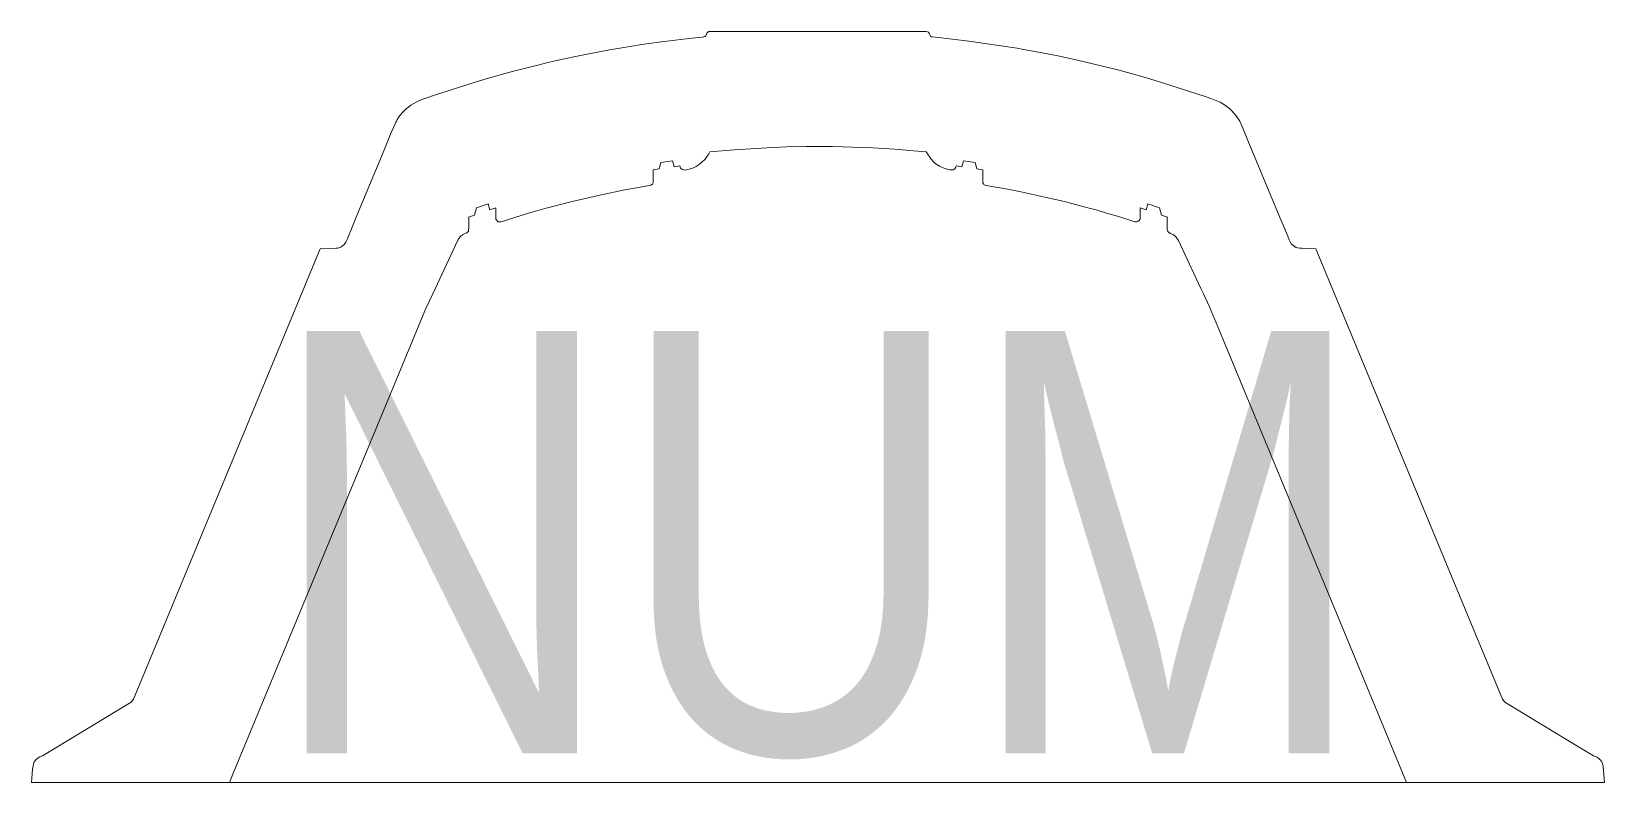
# Model space of a CAD drawing. Header units: inches. Extents: x 1.2 to 34.8, y 0 to 16.
import ezdxf
from ezdxf.enums import TextEntityAlignment as Align

# ---------------------------------------------------------------- set-up
doc = ezdxf.new("R2010")
doc.units = ezdxf.units.IN
doc.header["$MEASUREMENT"] = 0
doc.layers.add('SEPTICAD', color=7, linetype='Continuous')
doc.styles.add('SEPTICAD', font='ARIALN.TTF')

msp = doc.modelspace()

# ---------------------------------------------------------------- linework, layer by layer
at = {"layer": 'SEPTICAD', "linetype": 'Continuous', "lineweight": 15}
msp.add_lwpolyline([(1.25, 0), (5.465, 0), (5.555, 0.216), (9.065, 8.691), (9.627, 10.048), (9.655, 10.114), (9.844, 10.517), (10.329, 11.552), (10.335, 11.564), (10.346, 11.582), (10.356, 11.597), (10.367, 11.61), (10.383, 11.628), (10.401, 11.645), (10.423, 11.662), (10.447, 11.677), (10.47, 11.689), (10.508, 11.704), (10.532, 11.719), (10.543, 11.73), (10.549, 11.739), (10.554, 11.749), (10.557, 11.758), (10.559, 11.763), (10.56, 11.775), (10.561, 11.809), (10.561, 11.955), (10.561, 12.02), (10.561, 12.024), (10.558, 12.045), (10.686, 12.09), (10.726, 12.24), (10.978, 12.327), (11.011, 12.201), (11.136, 12.242), (11.136, 12.062), (11.136, 12.031), (11.137, 12.017), (11.141, 12.003), (11.145, 11.991), (11.15, 11.984), (11.16, 11.97), (11.176, 11.957), (11.192, 11.948), (11.198, 11.946), (11.206, 11.944), (11.216, 11.942), (11.223, 11.942), (11.236, 11.942), (11.243, 11.944), (11.249, 11.945), (11.253, 11.946), (11.837, 12.127), (12.18, 12.225), (12.766, 12.378), (13.392, 12.523), (13.851, 12.616), (14.256, 12.691), (14.441, 12.725), (14.472, 12.75), (14.487, 12.775), (14.493, 12.819), (14.493, 12.866), (14.493, 12.978), (14.493, 13.035), (14.493, 13.052), (14.618, 13.072), (14.655, 13.209), (14.901, 13.245), (14.935, 13.119), (15.06, 13.136), (15.074, 13.088), (15.107, 13.058), (15.161, 13.048), (15.203, 13.055), (15.282, 13.074), (15.346, 13.098), (15.404, 13.126), (15.447, 13.151), (15.521, 13.206), (15.595, 13.279), (15.657, 13.364), (15.676, 13.396), (15.695, 13.433), (16.218, 13.48), (16.919, 13.524), (17.326, 13.54), (17.75, 13.549), (18.31, 13.548), (19.163, 13.52), (19.636, 13.491), (20.031, 13.459), (20.305, 13.433), (20.408, 13.276), (20.46, 13.222), (20.52, 13.173), (20.59, 13.129), (20.662, 13.094), (20.753, 13.064), (20.807, 13.053), (20.878, 13.052), (20.915, 13.075), (20.935, 13.108), (20.94, 13.136), (21.065, 13.119), (21.099, 13.245), (21.345, 13.209), (21.382, 13.072), (21.507, 13.052), (21.507, 12.927), (21.507, 12.836), (21.507, 12.801), (21.513, 12.775), (21.523, 12.755), (21.534, 12.743), (21.544, 12.734), (21.558, 12.726), (21.571, 12.721), (21.582, 12.718), (22.033, 12.639), (22.29, 12.589), (22.674, 12.508), (22.926, 12.451), (23.158, 12.396), (23.297, 12.362), (23.483, 12.315), (23.747, 12.245), (23.921, 12.197), (24.032, 12.165), (24.192, 12.118), (24.326, 12.078), (24.468, 12.035), (24.597, 11.994), (24.747, 11.946), (24.787, 11.943), (24.812, 11.95), (24.84, 11.97), (24.843, 11.973), (24.856, 11.995), (24.863, 12.017), (24.864, 12.043), (24.864, 12.105), (24.864, 12.121), (24.864, 12.242), (24.989, 12.201), (25.022, 12.327), (25.274, 12.242), (25.314, 12.09), (25.442, 12.045), (25.439, 12.024), (25.439, 12.003), (25.439, 11.864), (25.439, 11.783), (25.44, 11.77), (25.443, 11.758), (25.443, 11.756), (25.444, 11.755), (25.447, 11.746), (25.449, 11.744), (25.456, 11.732), (25.461, 11.727), (25.466, 11.721), (25.47, 11.718), (25.478, 11.712), (25.485, 11.708), (25.489, 11.705), (25.493, 11.703), (25.498, 11.702), (25.505, 11.699), (25.508, 11.698), (25.514, 11.696), (25.541, 11.684), (25.554, 11.677), (25.564, 11.671), (25.574, 11.665), (25.591, 11.652), (25.6, 11.645), (25.606, 11.639), (25.611, 11.634), (25.616, 11.63), (25.62, 11.625), (25.624, 11.621), (25.627, 11.618), (25.63, 11.614), (25.635, 11.609), (25.637, 11.606), (25.638, 11.604), (25.652, 11.584), (25.654, 11.581), (25.657, 11.577), (25.658, 11.575), (25.674, 11.545), (25.76, 11.364), (26.155, 10.521), (26.199, 10.425), (26.338, 10.131), (26.548, 9.623), (29.245, 3.114), (30.535, 0), (34.75, 0), (34.728, 0.248), (34.72, 0.341), (34.714, 0.379), (34.69, 0.441), (34.66, 0.483), (34.622, 0.519), (34.576, 0.546), (34.512, 0.571), (34.128, 0.804), (32.625, 1.715), (32.575, 1.774), (31.985, 3.198), (28.6, 11.368), (28.401, 11.377), (28.305, 11.381), (28.263, 11.383), (28.213, 11.39), (28.182, 11.4), (28.146, 11.418), (28.103, 11.451), (28.084, 11.471), (28.053, 11.516), (28.033, 11.561), (28.002, 11.637), (27.788, 12.154), (27.157, 13.676), (27.048, 13.941), (26.98, 14.089), (26.907, 14.201), (26.815, 14.309), (26.77, 14.352), (26.655, 14.44), (26.563, 14.494), (26.39, 14.565), (26.248, 14.615), (25.317, 14.916), (24.971, 15.019), (24.669, 15.103), (24.385, 15.179), (23.528, 15.387), (23.109, 15.478), (22.74, 15.551), (22.375, 15.618), (22.243, 15.641), (21.211, 15.795), (20.861, 15.837), (20.559, 15.87), (20.441, 15.882), (20.42, 15.887), (20.399, 15.9), (20.392, 15.92), (20.368, 15.96), (20.35, 15.982), (20.331, 15.994), (20.302, 16), (20.27, 16), (19.829, 16), (18.7, 16), (17.3, 16), (17.3, 16), (15.733, 16), (15.698, 16), (15.688, 15.999), (15.678, 15.999), (15.665, 15.995), (15.661, 15.992), (15.653, 15.985), (15.647, 15.98), (15.633, 15.962), (15.625, 15.941), (15.618, 15.921), (15.611, 15.91), (15.598, 15.896), (15.586, 15.89), (15.57, 15.884), (15.559, 15.882), (15.543, 15.88), (15.321, 15.858), (14.959, 15.816), (14.842, 15.802), (14.781, 15.794), (14.714, 15.785), (14.299, 15.727), (14.202, 15.713), (14.039, 15.687), (13.557, 15.606), (13.052, 15.51), (12.8, 15.459), (12.53, 15.4), (12.246, 15.336), (12.004, 15.278), (11.803, 15.228), (11.629, 15.183), (11.439, 15.133), (11.035, 15.02), (10.86, 14.969), (10.698, 14.921), (9.856, 14.651), (9.671, 14.587), (9.564, 14.547), (9.455, 14.503), (9.332, 14.432), (9.284, 14.396), (9.232, 14.354), (9.181, 14.305), (9.142, 14.263), (9.11, 14.224), (9.076, 14.178), (9.041, 14.124), (9.021, 14.09), (9.009, 14.068), (8.986, 14.021), (8.899, 13.811), (8.737, 13.421), (8.218, 12.168), (7.97, 11.569), (7.946, 11.514), (7.927, 11.485), (7.908, 11.461), (7.875, 11.432), (7.858, 11.421), (7.835, 11.408), (7.799, 11.394), (7.772, 11.387), (7.73, 11.383), (7.4, 11.368), (3.425, 1.774), (3.375, 1.715), (1.488, 0.571), (1.43, 0.549), (1.39, 0.527), (1.341, 0.484), (1.31, 0.441), (1.291, 0.397), (1.286, 0.351), (1.275, 0.282), (1.258, 0.09)], close=True, dxfattribs=at)
for points in [[(18, 16), (18, 15.999)], [(5.465, 0), (30.535, 0)]]:
    msp.add_lwpolyline(points, dxfattribs=at)

# ---------------------------------------------------------------- texts
at = {"layer": 'SEPTICAD', "style": 'SEPTICAD'}
msp.add_attdef('NUM', text='#', height=9, dxfattribs=at).set_placement((18, -2.08), align=Align.BOTTOM_CENTER)

doc.saveas('drawing.dxf')
